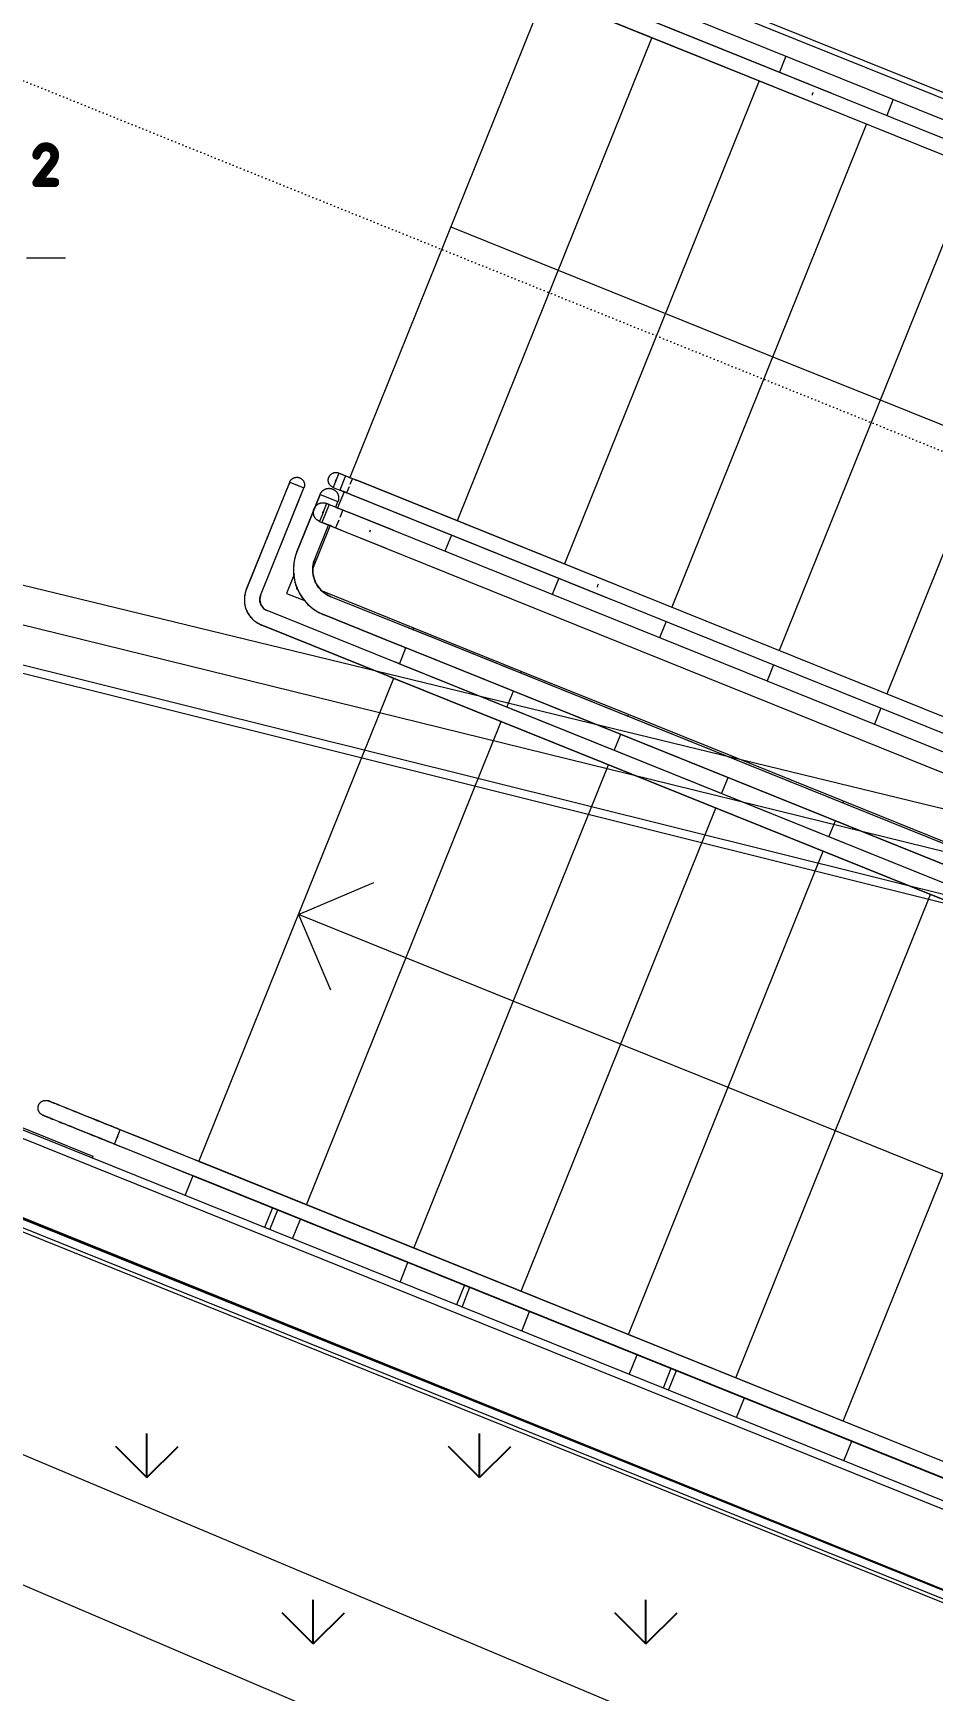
# Model space of a CAD drawing. Header units: millimetres. Extents: x -584918 to 2941280, y 3000189 to 4229862.
# Drawn here: x 162641 to 164973, y 3854357 to 3858652 of the extents above; entities that cross this region are included whole.
import ezdxf

# ---------------------------------------------------------------- set-up
doc = ezdxf.new("R2010")
doc.units = ezdxf.units.MM
doc.linetypes.add('ASVP_Линия разреза', pattern=[20, 0, -10, 0, -10])
for name, color, linetype, lineweight in [('Лестницы', 7, 'Continuous', 0), ('Марки помещений', 7, 'Continuous', 0), ('Ограждение', 7, 'Continuous', 0), ('Разрезы', 7, 'Continuous', 0), ('Стены внутренние', 7, 'Continuous', 0), ('Стены отделка', 7, 'Continuous', 0), ('Стрелки вверх', 7, 'Continuous', 0), ('экспертиза ДУ', 1, 'Continuous', 0), ('экспертиза ДУ пояснения', 6, 'Continuous', 0), ('экспертиза условные обозначения', 1, 'Continuous', 0)]:
    doc.layers.add(name, color=color, linetype=linetype, lineweight=lineweight)
doc.styles.add('GOST Common_3', font='', dxfattribs={"width": 0.9, "height": 500})
doc.styles.get('GOST Common_3').set_extended_font_data('GOST Common')

# ---------------------------------------------------------------- blocks, each defined once
blk = doc.blocks.new('Ограждение - Ограждение-6848201-АР Этаж 02')
at = {"layer": 'Ограждение'}
for p, q in [((-20675.7, 32818.3), (-20695.5, 32769.1)), ((-20667.8, 32784.2), (-20669.5, 32780.2)), ((-20669.5, 32780.2), (-20665.4, 32778.5)), ((-20695.5, 32769.1), (-20646.3, 32749.3))]:
    blk.add_line(p, q, dxfattribs=at)
blk = doc.blocks.new('Тип верхнего поручня - Верхний поручень_Внутренний_-6848372-АР Этаж 02')
at = {"layer": 'Ограждение'}
for p, q in [((-20619.7, 32997.3), (-20668.3, 32876.7)), ((-20608.3, 33025.6), (-20619.7, 32997.3)), ((-20586.3, 33016.7), (-20582.9, 33015.4)), ((-20567.7, 32992.5), (-20561.9, 33006.9)), ((-20621.9, 32858), (-20586.4, 32946.2)), ((-20389, 32683.3), (-20580.4, 32760.4)), ((-20599.1, 32714.1), (-20407.6, 32636.9)), ((-16939.9, 31293.4), (-20357.8, 32670.8)), ((-20376.5, 32624.4), (-16958.6, 31247))]:
    blk.add_line(p, q, dxfattribs=at)
at = {"layer": 'Ограждение', "flags": 128}
for points in [[(-20668.3, 32876.7), (-20670.1, 32872.1), (-20671.7, 32867.3), (-20673.1, 32862.5), (-20674.3, 32857.7), (-20675.3, 32852.8), (-20676.1, 32847.8), (-20676.7, 32842.9), (-20677.1, 32837.9), (-20677.3, 32832.9), (-20677.3, 32827.9), (-20677.2, 32822.9), (-20676.8, 32817.9), (-20676.2, 32812.9), (-20675.4, 32808), (-20674.4, 32803.1), (-20673.3, 32798.2), (-20671.9, 32793.4), (-20670.3, 32788.7), (-20668.6, 32784), (-20666.6, 32779.4), (-20664.5, 32774.9), (-20662.2, 32770.4), (-20659.8, 32766.1), (-20657.1, 32761.8), (-20654.3, 32757.7), (-20651.3, 32753.7), (-20648.2, 32749.8), (-20644.9, 32746), (-20641.5, 32742.4), (-20637.9, 32738.9), (-20634.2, 32735.5), (-20630.4, 32732.3), (-20626.4, 32729.3), (-20622.3, 32726.4), (-20618.1, 32723.7), (-20613.8, 32721.2), (-20609.4, 32718.8), (-20604.9, 32716.6), (-20600.3, 32714.6), (-20599.1, 32714.1)], [(-20580.4, 32760.4), (-20583.1, 32761.6), (-20585.9, 32762.9), (-20588.5, 32764.3), (-20591.1, 32765.8), (-20593.7, 32767.4), (-20596.1, 32769.1), (-20598.5, 32770.9), (-20600.8, 32772.8), (-20603.1, 32774.8), (-20605.3, 32776.9), (-20607.3, 32779), (-20609.3, 32781.2), (-20611.2, 32783.6), (-20613.1, 32786), (-20614.8, 32788.4), (-20616.4, 32791), (-20617.9, 32793.5), (-20619.3, 32796.2), (-20620.6, 32798.9), (-20621.8, 32801.7), (-20622.9, 32804.4), (-20623.8, 32807.3), (-20624.7, 32810.2), (-20625.4, 32813.1), (-20626, 32816), (-20626.5, 32819), (-20626.9, 32821.9), (-20627.2, 32824.9), (-20627.3, 32827.9), (-20627.4, 32830.9), (-20627.3, 32833.9), (-20627, 32836.9), (-20626.7, 32839.9), (-20626.2, 32842.9), (-20625.7, 32845.8), (-20625, 32848.7), (-20624.2, 32851.6), (-20623.3, 32854.5), (-20622.2, 32857.3), (-20621.9, 32858)], [(-20357.8, 32670.8), (-20360.4, 32671.8), (-20362.9, 32672.8), (-20365.5, 32673.9), (-20368.2, 32674.9), (-20370.8, 32676), (-20373.5, 32677.1), (-20376.3, 32678.2), (-20379, 32679.3), (-20381.8, 32680.4), (-20384.5, 32681.5), (-20387.3, 32682.6), (-20389, 32683.3)], [(-20407.6, 32636.9), (-20404.9, 32635.8), (-20402.1, 32634.7), (-20399.3, 32633.6), (-20396.6, 32632.5), (-20393.8, 32631.4), (-20391.1, 32630.3), (-20388.4, 32629.2), (-20385.8, 32628.1), (-20383.1, 32627), (-20380.6, 32626), (-20378, 32625), (-20376.5, 32624.4)]]:
    blk.add_lwpolyline(points, dxfattribs=at)
blk = doc.blocks.new('Тип верхнего поручня - D50-V17-АР Этаж 02')
at = {"layer": 'Ограждение', "flags": 128}
for points in [[(0, 25), (1, 25), (2, 24.9), (3, 24.8), (4, 24.7), (5, 24.5), (5.9, 24.3), (6.9, 24), (7.9, 23.7), (8.8, 23.4), (9.7, 23), (10.6, 22.6), (11.5, 22.2), (12.4, 21.7), (13.3, 21.2), (14.1, 20.6), (14.9, 20.1), (15.7, 19.4), (16.5, 18.8), (17.2, 18.1), (17.9, 17.4), (18.6, 16.7), (19.3, 15.9), (19.9, 15.1), (20.5, 14.3), (21, 13.5), (21.6, 12.7), (22, 11.8), (22.5, 10.9), (22.9, 10), (23.3, 9.1), (23.6, 8.1), (24, 7.2), (24.2, 6.2), (24.4, 5.2), (24.6, 4.2), (24.8, 3.3), (24.9, 2.3), (25, 1.3), (25, 0.3), (25, 0)], [(25, 0), (25, -1), (24.9, -2), (24.8, -3), (24.7, -4), (24.5, -5), (24.3, -5.9), (24, -6.9), (23.7, -7.9), (23.4, -8.8), (23, -9.7), (22.6, -10.6), (22.2, -11.5), (21.7, -12.4), (21.2, -13.3), (20.6, -14.1), (20.1, -14.9), (19.4, -15.7), (18.8, -16.5), (18.1, -17.2), (17.4, -17.9), (16.7, -18.6), (15.9, -19.3), (15.1, -19.9), (14.3, -20.5), (13.5, -21), (12.7, -21.6), (11.8, -22), (10.9, -22.5), (10, -22.9), (9.1, -23.3), (8.1, -23.6), (7.2, -24), (6.2, -24.2), (5.2, -24.4), (4.2, -24.6), (3.3, -24.8), (2.3, -24.9), (1.3, -25), (0.3, -25), (0, -25)]]:
    blk.add_lwpolyline(points, dxfattribs=at)
blk = doc.blocks.new('Тип верхнего поручня - Верхний поручень_Внутренний_-V18-АР Этаж 02')
at = {"layer": 'Ограждение'}
for p, q in [((-20668.3, 32876.7), (-20608.3, 33025.6)), ((-20608.3, 33025.6), (-20561.9, 33006.9)), ((-20567.7, 32992.5), (-20561.9, 33006.9)), ((-20621.9, 32858), (-20586.4, 32946.2)), ((-20389, 32683.3), (-20580.4, 32760.4)), ((-20407.6, 32636.9), (-20599.1, 32714.1)), ((-20347.5, 32666.6), (-20389, 32683.3)), ((-16986.3, 31312.1), (-20347.5, 32666.6)), ((-20366.2, 32620.2), (-20407.6, 32636.9)), ((-16958.6, 31247), (-20366.2, 32620.2))]:
    blk.add_line(p, q, dxfattribs=at)
for radius in [125, 75]:
    blk.add_arc((-20552.4, 32830), radius, 158.0513, 248.0513, dxfattribs=at)
blk = doc.blocks.new('Тип перил - Перила_Внутренний_-6848386-АР Этаж 02')
at = {"layer": 'Ограждение'}
for p, q in [((-20687.1, 33057.4), (-20698.5, 33029.1)), ((-20670.8, 33050.8), (-20666.4, 33049)), ((-20661.4, 33014.1), (-20650, 33042.4)), ((-20698.5, 33029.1), (-20799.5, 32778.6)), ((-20762.4, 32763.7), (-20661.4, 33014.1)), ((-20760.7, 32687.6), (-20428.5, 32553.7)), ((-20413.5, 32590.8), (-20745.8, 32724.7)), ((-16896.5, 31173.5), (-20401.1, 32585.8)), ((-20416, 32548.7), (-16911.5, 31136.4))]:
    blk.add_line(p, q, dxfattribs=at)
at = {"layer": 'Ограждение', "flags": 128}
for points in [[(-20799.5, 32778.6), (-20800.5, 32776), (-20801.3, 32773.4), (-20802.1, 32770.7), (-20802.8, 32768), (-20803.4, 32765.2), (-20803.8, 32762.5), (-20804.2, 32759.7), (-20804.4, 32756.9), (-20804.5, 32754.1), (-20804.5, 32751.3), (-20804.4, 32748.5), (-20804.2, 32745.7), (-20803.9, 32742.9), (-20803.4, 32740.2), (-20802.9, 32737.4), (-20802.2, 32734.7), (-20801.5, 32732), (-20800.6, 32729.3), (-20799.6, 32726.7), (-20798.5, 32724.1), (-20797.4, 32721.6), (-20796.1, 32719.1), (-20794.7, 32716.7), (-20793.2, 32714.3), (-20791.6, 32712), (-20790, 32709.7), (-20788.2, 32707.6), (-20786.4, 32705.4), (-20784.5, 32703.4), (-20782.5, 32701.4), (-20780.4, 32699.6), (-20778.2, 32697.8), (-20776, 32696.1), (-20773.7, 32694.5), (-20771.4, 32692.9), (-20768.9, 32691.5), (-20766.5, 32690.2), (-20764, 32689), (-20761.4, 32687.8), (-20760.7, 32687.6)], [(-20745.8, 32724.7), (-20746.9, 32725.1), (-20747.9, 32725.6), (-20749, 32726.2), (-20750, 32726.8), (-20751.1, 32727.4), (-20752, 32728.1), (-20753, 32728.8), (-20753.9, 32729.6), (-20754.8, 32730.4), (-20755.7, 32731.2), (-20756.5, 32732.1), (-20757.3, 32733), (-20758.1, 32733.9), (-20758.8, 32734.9), (-20759.5, 32735.8), (-20760.1, 32736.9), (-20760.8, 32737.9), (-20761.3, 32739), (-20761.8, 32740), (-20762.3, 32741.1), (-20762.7, 32742.3), (-20763.1, 32743.4), (-20763.5, 32744.5), (-20763.8, 32745.7), (-20764, 32746.9), (-20764.2, 32748.1), (-20764.4, 32749.3), (-20764.5, 32750.5), (-20764.5, 32751.7), (-20764.5, 32752.9), (-20764.5, 32754.1), (-20764.4, 32755.2), (-20764.3, 32756.4), (-20764.1, 32757.6), (-20763.9, 32758.8), (-20763.6, 32760), (-20763.3, 32761.1), (-20762.9, 32762.3), (-20762.5, 32763.4), (-20762.4, 32763.7)], [(-20401.1, 32585.8), (-20402.1, 32586.2), (-20403.1, 32586.6), (-20404.1, 32587), (-20405.2, 32587.4), (-20406.3, 32587.8), (-20407.3, 32588.3), (-20408.4, 32588.7), (-20409.5, 32589.2), (-20410.6, 32589.6), (-20411.7, 32590.1), (-20412.9, 32590.5), (-20413.5, 32590.8)], [(-20428.5, 32553.7), (-20427.4, 32553.2), (-20426.2, 32552.8), (-20425.1, 32552.3), (-20424, 32551.9), (-20422.9, 32551.4), (-20421.9, 32551), (-20420.8, 32550.6), (-20419.7, 32550.1), (-20418.7, 32549.7), (-20417.6, 32549.3), (-20416.6, 32548.9), (-20416, 32548.7)]]:
    blk.add_lwpolyline(points, dxfattribs=at)
blk = doc.blocks.new('Тип перил - D40-138916-АР Этаж 02')
at = {"layer": 'Ограждение', "flags": 128}
for points in [[(0, 20), (0.8, 20), (1.6, 19.9), (2.4, 19.9), (3.2, 19.7), (4, 19.6), (4.8, 19.4), (5.5, 19.2), (6.3, 19), (7, 18.7), (7.8, 18.4), (8.5, 18.1), (9.2, 17.7), (9.9, 17.4), (10.6, 16.9), (11.3, 16.5), (11.9, 16), (12.6, 15.6), (13.2, 15), (13.8, 14.5), (14.3, 13.9), (14.9, 13.3), (15.4, 12.7), (15.9, 12.1), (16.4, 11.5), (16.8, 10.8), (17.2, 10.1), (17.6, 9.4), (18, 8.7), (18.3, 8), (18.6, 7.2), (18.9, 6.5), (19.2, 5.7), (19.4, 5), (19.6, 4.2), (19.7, 3.4), (19.8, 2.6), (19.9, 1.8), (20, 1), (20, 0.2), (20, 0)], [(20, 0), (20, -0.8), (19.9, -1.6), (19.9, -2.4), (19.7, -3.2), (19.6, -4), (19.4, -4.8), (19.2, -5.5), (19, -6.3), (18.7, -7), (18.4, -7.8), (18.1, -8.5), (17.7, -9.2), (17.4, -9.9), (16.9, -10.6), (16.5, -11.3), (16, -11.9), (15.6, -12.6), (15, -13.2), (14.5, -13.8), (13.9, -14.3), (13.3, -14.9), (12.7, -15.4), (12.1, -15.9), (11.5, -16.4), (10.8, -16.8), (10.1, -17.2), (9.4, -17.6), (8.7, -18), (8, -18.3), (7.2, -18.6), (6.5, -18.9), (5.7, -19.2), (5, -19.4), (4.2, -19.6), (3.4, -19.7), (2.6, -19.8), (1.8, -19.9), (1, -20), (0.2, -20), (0, -20)]]:
    blk.add_lwpolyline(points, dxfattribs=at)
blk = doc.blocks.new('Тип перил - Перила_Внутренний_-V19-АР Этаж 02')
at = {"layer": 'Ограждение'}
for p, q in [((-20799.5, 32778.6), (-20687.1, 33057.4)), ((-20762.4, 32763.7), (-20650, 33042.4)), ((-20687.1, 33057.4), (-20650, 33042.4)), ((-20428.5, 32553.7), (-20760.7, 32687.6)), ((-20413.5, 32590.8), (-20745.8, 32724.7)), ((-20392.8, 32582.4), (-20413.5, 32590.8)), ((-16933.6, 31188.4), (-20392.8, 32582.4)), ((-20407.7, 32545.3), (-20428.5, 32553.7)), ((-16911.5, 31136.4), (-20407.7, 32545.3))]:
    blk.add_line(p, q, dxfattribs=at)
for radius in [70, 30]:
    blk.add_arc((-20734.5, 32752.5), radius, 158.0513, 248.0513, dxfattribs=at)
blk = doc.blocks.new('Тип перил - Перила_Внутренний_-6848400-АР Этаж 02')
at = {"layer": 'Ограждение', "flags": 128}
for points in [[(-20799.5, 32778.6), (-20800.5, 32776), (-20801.3, 32773.4), (-20802.1, 32770.7), (-20802.8, 32768), (-20803.4, 32765.2), (-20803.8, 32762.5), (-20804.2, 32759.7), (-20804.4, 32756.9), (-20804.5, 32754.1), (-20804.5, 32751.3), (-20804.4, 32748.5), (-20804.2, 32745.7), (-20803.9, 32742.9), (-20803.4, 32740.2), (-20802.9, 32737.4), (-20802.2, 32734.7), (-20801.5, 32732), (-20800.6, 32729.3), (-20799.6, 32726.7), (-20798.5, 32724.1), (-20797.4, 32721.6), (-20796.1, 32719.1), (-20794.7, 32716.7), (-20793.2, 32714.3), (-20791.6, 32712), (-20790, 32709.7), (-20788.2, 32707.6), (-20786.4, 32705.4), (-20784.5, 32703.4), (-20782.5, 32701.4), (-20780.4, 32699.6), (-20778.2, 32697.8), (-20776, 32696.1), (-20773.7, 32694.5), (-20771.4, 32692.9), (-20768.9, 32691.5), (-20766.5, 32690.2), (-20764, 32689), (-20761.4, 32687.8)], [(-20408.4, 32588.7), (-20409.5, 32589.2), (-20410.6, 32589.6), (-20411.7, 32590.1), (-20412.9, 32590.5), (-20413.5, 32590.8)], [(-20401.1, 32585.8), (-20402.1, 32586.2), (-20403.1, 32586.6), (-20404.1, 32587), (-20405.2, 32587.4)], [(-20428.5, 32553.7), (-20427.4, 32553.2), (-20426.2, 32552.8), (-20425.1, 32552.3), (-20424, 32551.9)], [(-20419.7, 32550.1), (-20418.7, 32549.7), (-20417.6, 32549.3), (-20416.6, 32548.9), (-20416, 32548.7)]]:
    blk.add_lwpolyline(points, dxfattribs=at)
blk = doc.blocks.new('Тип перил - Перила_Внутренний_-V20-АР Этаж 02')
at = {"layer": 'Ограждение'}
for p, q in [((-20401, 32585.7), (-20413.5, 32590.8)), ((-20416, 32548.6), (-20428.5, 32553.7))]:
    blk.add_line(p, q, dxfattribs=at)
for start, end in [(158.0513, 197.8162), (208.2864, 248.0513)]:
    blk.add_arc((-20734.5, 32752.5), 30, start, end, dxfattribs=at)
blk = doc.blocks.new('Тип верхнего поручня - Верхний поручень_Внутренний_-V22-АР Этаж 02')
at = {"layer": 'Ограждение'}
for p, q in [((-20284.7, 34565.8), (-20301.5, 34524)), ((-20278.3, 34563.2), (-20295.1, 34521.4)), ((-20278.3, 34563.2), (-20295.1, 34521.4)), ((-20242.6, 34548.8), (-20247.8, 34535.8)), ((-20242.6, 34548.8), (-20247.8, 34535.8)), ((-20301.5, 34524), (-20295.1, 34521.4)), ((-20295.1, 34521.4), (-20259.4, 34507.1)), ((-20251.5, 34526.7), (-20259.4, 34507.1)), ((-20251.5, 34526.7), (-20259.4, 34507.1)), ((-20259.4, 34507.1), (-20253.6, 34504.7)), ((-20253.6, 34504.7), (-18086.8, 33631.5)), ((-19883.5, 34409.5), (-18089.7, 33686.6)), ((-18086.8, 33631.5), (-18089.7, 33686.6))]:
    blk.add_line(p, q, dxfattribs=at)
blk = doc.blocks.new('Тип перил - Перила_Внутренний_-6852682-АР Этаж 02')
at = {"layer": 'Ограждение'}
for p, q in [((-20326.7, 34461.6), (-20324.9, 34465.9)), ((-20301, 34475.3), (-20318.3, 34482.3)), ((-19321, 34080.4), (-20271.9, 34463.6)), ((-20333.3, 34445.2), (-20315.9, 34438.2)), ((-20286.9, 34426.5), (-19336, 34043.3))]:
    blk.add_line(p, q, dxfattribs=at)
at = {"layer": 'Ограждение', "flags": 128}
for points in [[(-20301, 34475.3), (-20298.4, 34474.2), (-20295.8, 34473.2), (-20293.2, 34472.2), (-20290.6, 34471.1), (-20288.1, 34470.1), (-20285.5, 34469.1), (-20283, 34468.1), (-20280.5, 34467.1), (-20278.1, 34466.1), (-20275.7, 34465.1), (-20273.3, 34464.2), (-20271.9, 34463.6)], [(-20286.9, 34426.5), (-20289.2, 34427.4), (-20291.6, 34428.4), (-20294, 34429.4), (-20296.5, 34430.4), (-20299, 34431.4), (-20301.5, 34432.4), (-20304.1, 34433.4), (-20306.6, 34434.4), (-20309.2, 34435.5), (-20311.8, 34436.5), (-20314.4, 34437.6), (-20315.9, 34438.2)], [(-19367.7, 34081.9), (-19370, 34078.6), (-19370.6, 34074.6)]]:
    blk.add_lwpolyline(points, dxfattribs=at)
blk = doc.blocks.new('Тип перил - Перила_Внутренний_-V24-АР Этаж 02')
at = {"layer": 'Ограждение'}
for p, q in [((-20318.3, 34482.3), (-20333.3, 34445.2)), ((-20318.3, 34482.3), (-20301, 34475.3)), ((-20301, 34475.3), (-20315.9, 34438.2)), ((-20301, 34475.3), (-20315.9, 34438.2)), ((-20301, 34475.3), (-20283.1, 34468.1)), ((-20283.1, 34468.1), (-20289.9, 34451.2)), ((-20283.1, 34468.1), (-20289.9, 34451.2)), ((-20283.1, 34468.1), (-20280.2, 34466.9)), ((-20280.2, 34466.9), (-18084.2, 33582)), ((-20333.3, 34445.2), (-20315.9, 34438.2)), ((-20315.9, 34438.2), (-20298.1, 34431)), ((-20291.8, 34446.5), (-20298.1, 34431)), ((-20291.8, 34446.5), (-20298.1, 34431)), ((-20298.1, 34431), (-20295.2, 34429.8)), ((-20295.2, 34429.8), (-18081.8, 33537.9)), ((-18081.8, 33537.9), (-18084.2, 33582))]:
    blk.add_line(p, q, dxfattribs=at)
blk = doc.blocks.new('Тип верхнего поручня - Верхний поручень_Внутренний_-6853847-АР Этаж 02')
at = {"layer": 'Ограждение'}
for p, q in [((-20585, 32999.5), (-20591.4, 33002.1)), ((-20610.1, 32955.7), (-20603.7, 32953.1)), ((-20601.6, 32976.7), (-20599.8, 32981)), ((-20418.5, 32932.4), (-20533.1, 32978.6)), ((-20551.8, 32932.2), (-20437.2, 32886))]:
    blk.add_line(p, q, dxfattribs=at)
at = {"layer": 'Ограждение', "flags": 128}
for points in [[(-20585, 32999.5), (-20580.3, 32997.6), (-20575.7, 32995.8), (-20571.1, 32993.9), (-20566.5, 32992), (-20561.9, 32990.2), (-20557.4, 32988.4), (-20552.9, 32986.6), (-20548.5, 32984.8), (-20544.1, 32983), (-20539.8, 32981.3), (-20535.6, 32979.6), (-20533.1, 32978.6)], [(-20551.8, 32932.2), (-20556, 32933.9), (-20560.3, 32935.6), (-20564.6, 32937.4), (-20569, 32939.1), (-20573.5, 32940.9), (-20578, 32942.7), (-20582.5, 32944.6), (-20587.1, 32946.4), (-20591.7, 32948.3), (-20596.3, 32950.1), (-20600.9, 32952), (-20603.7, 32953.1)], [(-20478.3, 32932.5), (-20479.7, 32930.1), (-20480.4, 32927.4)]]:
    blk.add_lwpolyline(points, dxfattribs=at)
blk = doc.blocks.new('Тип верхнего поручня - D50-V25-АР Этаж 02')
at = {"layer": 'Ограждение', "flags": 128}
for points in [[(0, 25), (1, 25), (2, 24.9), (3, 24.8), (4, 24.7), (5, 24.5), (5.9, 24.3), (6.9, 24), (7.9, 23.7), (8.8, 23.4), (9.7, 23), (10.6, 22.6), (11.5, 22.2), (12.4, 21.7), (13.3, 21.2), (14.1, 20.6), (14.9, 20.1), (15.7, 19.4), (16.5, 18.8), (17.2, 18.1), (17.9, 17.4), (18.6, 16.7), (19.3, 15.9), (19.9, 15.1), (20.5, 14.3), (21, 13.5), (21.6, 12.7), (22, 11.8), (22.5, 10.9), (22.9, 10), (23.3, 9.1), (23.6, 8.1), (24, 7.2), (24.2, 6.2), (24.4, 5.2), (24.6, 4.2), (24.8, 3.3), (24.9, 2.3), (25, 1.3), (25, 0.3), (25, 0)], [(25, 0), (25, -1), (24.9, -2), (24.8, -3), (24.7, -4), (24.5, -5), (24.3, -5.9), (24, -6.9), (23.7, -7.9), (23.4, -8.8), (23, -9.7), (22.6, -10.6), (22.2, -11.5), (21.7, -12.4), (21.2, -13.3), (20.6, -14.1), (20.1, -14.9), (19.4, -15.7), (18.8, -16.5), (18.1, -17.2), (17.4, -17.9), (16.7, -18.6), (15.9, -19.3), (15.1, -19.9), (14.3, -20.5), (13.5, -21), (12.7, -21.6), (11.8, -22), (10.9, -22.5), (10, -22.9), (9.1, -23.3), (8.1, -23.6), (7.2, -24), (6.2, -24.2), (5.2, -24.4), (4.2, -24.6), (3.3, -24.8), (2.3, -24.9), (1.3, -25), (0.3, -25), (0, -25)]]:
    blk.add_lwpolyline(points, dxfattribs=at)
blk = doc.blocks.new('Тип верхнего поручня - Верхний поручень_Внутренний_-V26-АР Этаж 02')
at = {"layer": 'Ограждение'}
for p, q in [((-20585, 32999.5), (-20603.7, 32953.1)), ((-20585, 32999.5), (-20603.7, 32953.1)), ((-20591.4, 33002.1), (-20600.4, 32979.6)), ((-20591.4, 33002.1), (-20585, 32999.5)), ((-20585, 32999.5), (-20549.3, 32985.1)), ((-20600.7, 32978.9), (-20610.1, 32955.7)), ((-20610.1, 32955.7), (-20603.7, 32953.1)), ((-20603.7, 32953.1), (-20568, 32938.7)), ((-20560.1, 32958.4), (-20568, 32938.7)), ((-20560.1, 32958.4), (-20568, 32938.7)), ((-20556.6, 32967), (-20557.2, 32965.4)), ((-20556.6, 32967), (-20557.2, 32965.4)), ((-20549.3, 32985.1), (-20556.4, 32967.5)), ((-20549.3, 32985.1), (-20556.4, 32967.5)), ((-20549.3, 32985.1), (-20543.5, 32982.8)), ((-20543.5, 32982.8), (-17997.5, 31956.8)), ((-20568, 32938.7), (-20562.2, 32936.4)), ((-20562.2, 32936.4), (-18009.7, 31907.8))]:
    blk.add_line(p, q, dxfattribs=at)
blk = doc.blocks.new('Тип перил - Перила_Внутренний_-6853862-АР Этаж 02')
at = {"layer": 'Ограждение'}
for p, q in [((-20542.3, 33073.9), (-20559.6, 33080.9)), ((-20574.6, 33043.8), (-20557.2, 33036.8)), ((-20568, 33060.2), (-20566.2, 33064.5)), ((-19840.6, 32791.1), (-20513.2, 33062.2)), ((-20528.2, 33025.1), (-19855.5, 32754))]:
    blk.add_line(p, q, dxfattribs=at)
at = {"layer": 'Ограждение', "flags": 128}
for points in [[(-20542.3, 33073.9), (-20539.7, 33072.9), (-20537.1, 33071.8), (-20534.5, 33070.8), (-20531.9, 33069.7), (-20529.4, 33068.7), (-20526.8, 33067.7), (-20524.3, 33066.7), (-20521.8, 33065.7), (-20519.4, 33064.7), (-20517, 33063.7), (-20514.6, 33062.8), (-20513.2, 33062.2)], [(-20528.2, 33025.1), (-20530.5, 33026.1), (-20532.9, 33027), (-20535.3, 33028), (-20537.8, 33029), (-20540.3, 33030), (-20542.8, 33031), (-20545.4, 33032), (-20547.9, 33033.1), (-20550.5, 33034.1), (-20553.1, 33035.1), (-20555.7, 33036.2), (-20557.2, 33036.8)], [(-19887.3, 32792.6), (-19889.5, 32789.3), (-19890.2, 32785.4)]]:
    blk.add_lwpolyline(points, dxfattribs=at)
blk = doc.blocks.new('Тип перил - D40-V23-АР Этаж 02')
at = {"layer": 'Ограждение', "flags": 128}
for points in [[(0, 20), (0.8, 20), (1.6, 19.9), (2.4, 19.9), (3.2, 19.7), (4, 19.6), (4.8, 19.4), (5.5, 19.2), (6.3, 19), (7, 18.7), (7.8, 18.4), (8.5, 18.1), (9.2, 17.7), (9.9, 17.4), (10.6, 16.9), (11.3, 16.5), (11.9, 16), (12.6, 15.6), (13.2, 15), (13.8, 14.5), (14.3, 13.9), (14.9, 13.3), (15.4, 12.7), (15.9, 12.1), (16.4, 11.5), (16.8, 10.8), (17.2, 10.1), (17.6, 9.4), (18, 8.7), (18.3, 8), (18.6, 7.2), (18.9, 6.5), (19.2, 5.7), (19.4, 5), (19.6, 4.2), (19.7, 3.4), (19.8, 2.6), (19.9, 1.8), (20, 1), (20, 0.2), (20, 0)], [(20, 0), (20, -0.8), (19.9, -1.6), (19.9, -2.4), (19.7, -3.2), (19.6, -4), (19.4, -4.8), (19.2, -5.5), (19, -6.3), (18.7, -7), (18.4, -7.8), (18.1, -8.5), (17.7, -9.2), (17.4, -9.9), (16.9, -10.6), (16.5, -11.3), (16, -11.9), (15.6, -12.6), (15, -13.2), (14.5, -13.8), (13.9, -14.3), (13.3, -14.9), (12.7, -15.4), (12.1, -15.9), (11.5, -16.4), (10.8, -16.8), (10.1, -17.2), (9.4, -17.6), (8.7, -18), (8, -18.3), (7.2, -18.6), (6.5, -18.9), (5.7, -19.2), (5, -19.4), (4.2, -19.6), (3.4, -19.7), (2.6, -19.8), (1.8, -19.9), (1, -20), (0.2, -20), (0, -20)]]:
    blk.add_lwpolyline(points, dxfattribs=at)
blk = doc.blocks.new('Тип перил - Перила_Внутренний_-V27-АР Этаж 02')
at = {"layer": 'Ограждение'}
for p, q in [((-20559.6, 33080.9), (-20574.6, 33043.8)), ((-20559.6, 33080.9), (-20542.3, 33073.9)), ((-20542.3, 33073.9), (-20557.2, 33036.8)), ((-20542.3, 33073.9), (-20557.2, 33036.8)), ((-20542.3, 33073.9), (-20524.4, 33066.7)), ((-20574.6, 33043.8), (-20557.2, 33036.8)), ((-20557.2, 33036.8), (-20539.4, 33029.6)), ((-20533.1, 33045.2), (-20539.4, 33029.6)), ((-20533.1, 33045.2), (-20539.4, 33029.6)), ((-20539.4, 33029.6), (-20536.5, 33028.5)), ((-20524.4, 33066.7), (-20530.8, 33050.8)), ((-20524.4, 33066.7), (-20530.8, 33050.8)), ((-20524.4, 33066.7), (-20521.5, 33065.6)), ((-20521.5, 33065.6), (-18002.5, 32050.4)), ((-20536.5, 33028.5), (-18000.2, 32006.4))]:
    blk.add_line(p, q, dxfattribs=at)
blk = doc.blocks.new('Тип перил - Перила_Внутренний_-6859520-АР Этаж 02')
at = {"layer": 'Ограждение'}
for p, q in [((-21134.5, 31358.6), (-21132.8, 31363)), ((-21079.8, 31360.7), (-21126.2, 31379.3)), ((-20933.1, 31301.5), (-21079.8, 31360.7)), ((-21141.1, 31342.2), (-21094.7, 31323.5)), ((-21094.7, 31323.5), (-20948, 31264.4)), ((-17387.8, 29872.8), (-20920.6, 31296.5)), ((-20935.6, 31259.4), (-17402.8, 29835.7))]:
    blk.add_line(p, q, dxfattribs=at)
at = {"layer": 'Ограждение', "flags": 128}
for points in [[(-20920.6, 31296.5), (-20921.6, 31296.9), (-20922.7, 31297.3), (-20923.7, 31297.7), (-20924.7, 31298.2), (-20925.8, 31298.6), (-20926.9, 31299), (-20928, 31299.5), (-20929.1, 31299.9), (-20930.2, 31300.4), (-20931.3, 31300.8), (-20932.4, 31301.3), (-20933.1, 31301.5)], [(-20948, 31264.4), (-20946.9, 31264), (-20945.8, 31263.5), (-20944.7, 31263.1), (-20943.6, 31262.6), (-20942.5, 31262.2), (-20941.4, 31261.8), (-20940.3, 31261.3), (-20939.3, 31260.9), (-20938.2, 31260.5), (-20937.2, 31260.1), (-20936.2, 31259.6), (-20935.6, 31259.4)]]:
    blk.add_lwpolyline(points, dxfattribs=at)
blk = doc.blocks.new('Тип перил - Дуга D40_расстояние между поручнями 400-V29-АР Этаж 02')
at = {"layer": 'Ограждение'}
for p, q in [((0, 0), (0, 2.3)), ((0, -2.3), (0, 0))]:
    blk.add_line(p, q, dxfattribs=at)
at = {"layer": 'Ограждение', "flags": 128}
for points in [[(0, 20), (8, 20), (16, 20), (23.9, 20), (31.9, 20), (39.7, 20), (47.5, 20), (55.3, 20), (62.9, 20), (70.5, 20), (77.9, 20), (85.2, 20), (92.4, 20), (99.4, 20), (106.2, 20), (112.9, 20), (119.4, 20), (125.8, 20), (131.9, 20), (137.8, 20), (143.5, 20), (148.9, 20), (154.1, 20), (159.1, 20), (163.8, 20), (168.3, 20), (172.5, 20), (176.4, 20), (180, 20), (183.4, 20), (186.4, 20), (189.2, 20), (191.6, 20), (193.7, 20), (195.6, 20), (197.1, 20), (198.3, 20), (199.2, 20), (199.7, 20), (200, 20), (200, 20)], [(200, 20), (199.8, 20), (199.4, 20), (198.6, 20), (197.4, 20), (196, 20), (194.3, 20), (192.2, 20), (189.8, 20), (187.2, 20), (184.2, 20), (181, 20), (177.4, 20), (173.6, 20), (169.5, 20), (165.1, 20), (160.4, 20), (155.5, 20), (150.4, 20), (145, 20), (139.3, 20), (133.5, 20), (127.4, 20), (121.2, 20), (114.7, 20), (108.1, 20), (101.2, 20), (94.3, 20), (87.1, 20), (79.9, 20), (72.5, 20), (65, 20), (57.3, 20), (49.6, 20), (41.8, 20), (34, 20), (26.1, 20), (18.1, 20), (10.2, 20), (2.2, 20), (0, 20)], [(200, 20), (200.8, 20), (201.6, 19.9), (202.4, 19.9), (203.2, 19.7), (204, 19.6), (204.8, 19.4), (205.5, 19.2), (206.3, 19), (207, 18.7), (207.8, 18.4), (208.5, 18.1), (209.2, 17.7), (209.9, 17.4), (210.6, 16.9), (211.3, 16.5), (211.9, 16), (212.6, 15.6), (213.2, 15), (213.8, 14.5), (214.3, 13.9), (214.9, 13.3), (215.4, 12.7), (215.9, 12.1), (216.4, 11.5), (216.8, 10.8), (217.2, 10.1), (217.6, 9.4), (218, 8.7), (218.3, 8), (218.6, 7.2), (218.9, 6.5), (219.2, 5.7), (219.4, 5), (219.6, 4.2), (219.7, 3.4), (219.8, 2.6), (219.9, 1.8), (220, 1), (220, 0.2), (220, 0)], [(0, -20), (8, -20), (16, -20), (23.9, -20), (31.9, -20), (39.7, -20), (47.5, -20), (55.3, -20), (62.9, -20), (70.5, -20), (77.9, -20), (85.2, -20), (92.4, -20), (99.4, -20), (106.2, -20), (112.9, -20), (119.4, -20), (125.8, -20), (131.9, -20), (137.8, -20), (143.5, -20), (148.9, -20), (154.1, -20), (159.1, -20), (163.8, -20), (168.3, -20), (172.5, -20), (176.4, -20), (180, -20), (183.4, -20), (186.4, -20), (189.2, -20), (191.6, -20), (193.7, -20), (195.6, -20), (197.1, -20), (198.3, -20), (199.2, -20), (199.7, -20), (200, -20), (200, -20)], [(200, -20), (199.8, -20), (199.4, -20), (198.6, -20), (197.4, -20), (196, -20), (194.3, -20), (192.2, -20), (189.8, -20), (187.2, -20), (184.2, -20), (181, -20), (177.4, -20), (173.6, -20), (169.5, -20), (165.1, -20), (160.4, -20), (155.5, -20), (150.4, -20), (145, -20), (139.3, -20), (133.5, -20), (127.4, -20), (121.2, -20), (114.7, -20), (108.1, -20), (101.2, -20), (94.3, -20), (87.1, -20), (79.9, -20), (72.5, -20), (65, -20), (57.3, -20), (49.6, -20), (41.8, -20), (34, -20), (26.1, -20), (18.1, -20), (10.2, -20), (2.2, -20), (0, -20)], [(220, 0), (220, -0.8), (219.9, -1.6), (219.9, -2.4), (219.7, -3.2), (219.6, -4), (219.4, -4.8), (219.2, -5.5), (219, -6.3), (218.7, -7), (218.4, -7.8), (218.1, -8.5), (217.7, -9.2), (217.4, -9.9), (216.9, -10.6), (216.5, -11.3), (216, -11.9), (215.6, -12.6), (215, -13.2), (214.5, -13.8), (213.9, -14.3), (213.3, -14.9), (212.7, -15.4), (212.1, -15.9), (211.5, -16.4), (210.8, -16.8), (210.1, -17.2), (209.4, -17.6), (208.7, -18), (208, -18.3), (207.2, -18.6), (206.5, -18.9), (205.7, -19.2), (205, -19.4), (204.2, -19.6), (203.4, -19.7), (202.6, -19.8), (201.8, -19.9), (201, -20), (200.2, -20), (200, -20)]]:
    blk.add_lwpolyline(points, dxfattribs=at)
blk = doc.blocks.new('Тип перил - Перила_Внутренний_-V30-АР Этаж 02')
at = {"layer": 'Ограждение'}
for p, q in [((-21141.1, 31342.2), (-21126.2, 31379.3)), ((-20933.1, 31301.5), (-21126.2, 31379.3)), ((-20948, 31264.4), (-21141.1, 31342.2)), ((-20912.3, 31293.2), (-20933.1, 31301.5)), ((-17379.5, 29869.5), (-20912.3, 31293.2)), ((-20927.3, 31256.1), (-20948, 31264.4)), ((-17394.5, 29832.4), (-20927.3, 31256.1))]:
    blk.add_line(p, q, dxfattribs=at)
blk = doc.blocks.new('Тип перил - Перила_Внутренний_-6859530-АР Этаж 02')
at = {"layer": 'Ограждение', "flags": 128}
for points in [[(-20928, 31299.5), (-20929.1, 31299.9), (-20930.2, 31300.4), (-20931.3, 31300.8), (-20932.4, 31301.3), (-20933.1, 31301.5)], [(-20920.6, 31296.5), (-20921.6, 31296.9), (-20922.7, 31297.3), (-20923.7, 31297.7), (-20924.7, 31298.2)], [(-20948, 31264.4), (-20946.9, 31264), (-20945.8, 31263.5), (-20944.7, 31263.1), (-20943.6, 31262.6)], [(-20939.3, 31260.9), (-20938.2, 31260.5), (-20937.2, 31260.1), (-20936.2, 31259.6), (-20935.6, 31259.4)]]:
    blk.add_lwpolyline(points, dxfattribs=at)
blk = doc.blocks.new('Тип перил - Перила_Внутренний_-V31-АР Этаж 02')
at = {"layer": 'Ограждение'}
for p, q in [((-20920.6, 31296.5), (-20933.1, 31301.5)), ((-20935.5, 31259.4), (-20948, 31264.4))]:
    blk.add_line(p, q, dxfattribs=at)
blk = doc.blocks.new('ADSK_Ограждение_Опоры_Г_образная - D15 высота60 консоль80-V32-АР Этаж 02')
at = {"layer": 'Ограждение'}
for p, q in [((-7.5, 75), (-7.5, 20)), ((7.5, 20), (7.5, 75))]:
    blk.add_line(p, q, dxfattribs=at)

msp = doc.modelspace()

# ---------------------------------------------------------------- hatches: boundary and pattern name
at = {"layer": 'экспертиза условные обозначения', "lineweight": -3}
h = msp.add_hatch(dxfattribs=at)
h.set_pattern_fill('GRASS', color=3, scale=24)
h.set_pattern_definition([(90, (183626.44, 3579035.56), (-431.0523, 431.0523), [114.3, -747.8046]), (45, (183626.44, 3579035.56), (-431.0523, 431.0523), [114.3, -495.3]), (135, (183626.44, 3579035.56), (-431.0523, -431.0523), [114.3, -495.3])])
edge = h.paths.add_edge_path()
edge.add_line((162711.203, 3849965.697), (162711.203, 3851861.507))
edge.add_arc((163820.96, 3851847.056), 1109.851, 68.797376, 179.253925, ccw=False)
edge.add_line((164222.357, 3852881.778), (165338.316, 3852432.063))
edge.add_line((165338.316, 3852432.063), (166048.491, 3854194.349))
edge.add_line((166048.491, 3854194.349), (159932.508, 3856664.389))
edge.add_line((159932.508, 3856664.389), (159911.203, 3849965.697))
edge.add_line((159911.203, 3849965.697), (162711.203, 3849965.697))

# ---------------------------------------------------------------- linework, layer by layer
at = {"layer": 'Лестницы'}
for p, q in [((163966.488, 3858752.966), (163461.89, 3857500.816)), ((163966.488, 3858752.966), (163461.89, 3857500.816)), ((164244.743, 3858640.833), (163740.145, 3857388.683)), ((164244.743, 3858640.833), (163740.145, 3857388.683)), ((164591.871, 3858592.588), (164575.051, 3858550.85)), ((164591.871, 3858592.588), (164575.051, 3858550.85)), ((164522.999, 3858528.7), (164018.401, 3857276.55)), ((164522.999, 3858528.7), (164018.401, 3857276.55)), ((164870.127, 3858480.455), (164853.307, 3858438.717)), ((164870.127, 3858480.455), (164853.307, 3858438.717)), ((164801.255, 3858416.567), (164296.657, 3857164.417)), ((164801.255, 3858416.567), (164296.657, 3857164.417)), ((165079.51, 3858304.434), (164574.912, 3857052.284)), ((165079.51, 3858304.434), (164574.912, 3857052.284)), ((165357.766, 3858192.302), (164853.168, 3856940.151)), ((165357.766, 3858192.302), (164853.168, 3856940.151)), ((163446.939, 3857463.715), (163430.119, 3857421.976)), ((163446.939, 3857463.715), (163430.119, 3857421.976)), ((163366.526, 3857264.171), (163411.43, 3857375.6)), ((163725.194, 3857351.582), (163708.374, 3857309.844)), ((163725.194, 3857351.582), (163708.374, 3857309.844)), ((164003.45, 3857239.449), (163986.63, 3857197.711)), ((164003.45, 3857239.449), (163986.63, 3857197.711)), ((163628.013, 3857110.427), (163391.368, 3857205.791)), ((163626.144, 3857105.789), (163628.013, 3857110.427)), ((163626.144, 3857105.789), (163628.013, 3857110.427)), ((163906.268, 3856998.294), (163628.013, 3857110.427)), ((164281.706, 3857127.316), (164264.886, 3857085.578)), ((164281.706, 3857127.316), (164264.886, 3857085.578)), ((163590.493, 3857017.324), (163607.455, 3857059.413)), ((163590.493, 3857017.324), (163607.455, 3857059.413)), ((164559.961, 3857015.183), (164543.141, 3856973.445)), ((164559.961, 3857015.183), (164543.141, 3856973.445)), ((163070.944, 3855728.073), (163575.825, 3856980.926)), ((163070.944, 3855728.073), (163575.825, 3856980.926)), ((163904.399, 3856993.656), (163906.268, 3856998.294)), ((163904.399, 3856993.656), (163906.268, 3856998.294)), ((164184.524, 3856886.161), (163906.268, 3856998.294)), ((163868.891, 3856905.542), (163885.711, 3856947.281)), ((163868.891, 3856905.542), (163885.711, 3856947.281)), ((164182.655, 3856881.524), (164184.524, 3856886.161)), ((164182.655, 3856881.524), (164184.524, 3856886.161)), ((164462.78, 3856774.028), (164184.524, 3856886.161)), ((164838.217, 3856903.05), (164821.397, 3856861.312)), ((164838.217, 3856903.05), (164821.397, 3856861.312)), ((163349.342, 3855616.291), (163853.94, 3856868.441)), ((163349.342, 3855616.291), (163853.94, 3856868.441)), ((164147.146, 3856793.409), (164163.966, 3856835.148)), ((164147.146, 3856793.409), (164163.966, 3856835.148)), ((163627.597, 3855504.158), (164132.195, 3856756.309)), ((163627.597, 3855504.158), (164132.195, 3856756.309)), ((164460.911, 3856769.391), (164462.78, 3856774.028)), ((164460.911, 3856769.391), (164462.78, 3856774.028)), ((164741.035, 3856661.895), (164462.78, 3856774.028)), ((164425.402, 3856681.276), (164442.222, 3856723.015)), ((164425.402, 3856681.276), (164442.222, 3856723.015)), ((164739.166, 3856657.258), (164741.035, 3856661.895)), ((164739.166, 3856657.258), (164741.035, 3856661.895)), ((165019.291, 3856549.763), (164741.035, 3856661.895)), ((163905.853, 3855392.025), (164410.451, 3856644.176)), ((163905.853, 3855392.025), (164410.451, 3856644.176)), ((164703.658, 3856569.144), (164720.478, 3856610.882)), ((164703.658, 3856569.144), (164720.478, 3856610.882)), ((164184.109, 3855279.892), (164688.707, 3856532.043)), ((164184.109, 3855279.892), (164688.707, 3856532.043)), ((164462.364, 3855167.759), (164966.962, 3856419.91)), ((164462.364, 3855167.759), (164966.962, 3856419.91)), ((164740.62, 3855055.627), (165245.218, 3856307.777)), ((164740.62, 3855055.627), (165245.218, 3856307.777)), ((163035.577, 3855640.31), (163056.276, 3855691.674)), ((163035.577, 3855640.31), (163056.276, 3855691.674)), ((163313.833, 3855528.177), (163334.391, 3855579.19)), ((163313.833, 3855528.177), (163334.391, 3855579.19)), ((163592.089, 3855416.044), (163612.646, 3855467.057)), ((163592.089, 3855416.044), (163612.646, 3855467.057)), ((163907.445, 3855288.96), (163928.003, 3855339.973)), ((163907.445, 3855288.96), (163928.003, 3855339.973)), ((164185.701, 3855176.827), (164206.258, 3855227.84)), ((164185.701, 3855176.827), (164206.258, 3855227.84)), ((164463.956, 3855064.694), (164484.514, 3855115.708)), ((164463.956, 3855064.694), (164484.514, 3855115.708)), ((164742.212, 3854952.561), (164762.77, 3855003.575)), ((164742.212, 3854952.561), (164762.77, 3855003.575))]:
    msp.add_line(p, q, dxfattribs=at)
at = {"layer": 'Разрезы', "linetype": 'ASVP_Линия разреза'}
msp.add_line((153979.518, 3862009.163), (221790.935, 3834682.174), dxfattribs=at)
at = {"layer": 'Стены внутренние'}
for p, q in [((161813.121, 3856138.332), (162796.291, 3855742.129)), ((166037.278, 3854166.524), (161719.677, 3855906.452)), ((162796.291, 3855742.129), (162794.422, 3855737.491))]:
    msp.add_line(p, q, dxfattribs=at)
at = {"layer": 'Стены отделка'}
for p, q in [((166526.855, 3857882.898), (161175.071, 3860039.587)), ((161803.777, 3856115.144), (167814.099, 3853693.074)), ((167812.3, 3853715.362), (161811.252, 3856133.694)), ((166048.491, 3854194.349), (161730.89, 3855934.278)), ((161723.415, 3855915.727), (166041.015, 3854175.799))]:
    msp.add_line(p, q, dxfattribs=at)
at = {"layer": 'Стрелки вверх'}
for p, q in [((163723.533, 3858150.079), (164001.789, 3858037.946)), ((164001.789, 3858037.946), (164280.045, 3857925.813)), ((164280.045, 3857925.813), (164558.3, 3857813.68)), ((164558.3, 3857813.68), (164836.556, 3857701.547)), ((164836.556, 3857701.547), (165114.812, 3857589.414)), ((163328.992, 3856368.412), (163524.186, 3856451.473)), ((163607.247, 3856256.279), (163328.992, 3856368.412)), ((163328.992, 3856368.412), (163412.053, 3856173.218)), ((163885.503, 3856144.146), (163607.247, 3856256.279)), ((164163.759, 3856032.013), (163885.503, 3856144.146)), ((164442.014, 3855919.88), (164163.759, 3856032.013)), ((164720.27, 3855807.747), (164442.014, 3855919.88)), ((164998.526, 3855695.615), (164720.27, 3855807.747))]:
    msp.add_line(p, q, dxfattribs=at)
at = {"layer": 'экспертиза ДУ'}
for points in [[(174252.99, 3849662.968), (109517.279, 3877298.128)], [(109517.279, 3877298.128), (175296.337, 3849636.39)]]:
    msp.add_lwpolyline(points, dxfattribs=at)
at = {"layer": 'экспертиза ДУ пояснения'}
for points in [[(127632.222, 3865719.663), (197951.432, 3848178.875)], [(198970.166, 3848178.875), (127632.222, 3865719.663)], [(206393.311, 3846119.358), (127632.222, 3865719.663)], [(127632.222, 3865719.663), (207300.809, 3846367.657)]]:
    msp.add_lwpolyline(points, dxfattribs=at)
at = {"layer": 'экспертиза условные обозначения', "color": 3, "lineweight": -3}
msp.add_lwpolyline([(162711.203, 3849965.697), (162711.203, 3851861.507, -0.52310159), (164222.357, 3852881.778), (165338.316, 3852432.063), (166048.491, 3854194.349), (159932.508, 3856664.389), (159911.203, 3849965.697), (162711.203, 3849965.697)], format="xyb", dxfattribs=at)

# ---------------------------------------------------------------- block references
at = {"layer": 'Ограждение'}
for name, p in [('Тип верхнего поручня - Верхний поручень_Внутренний_-V22-АР Этаж 02', (183993.204, 3824431.316)), ('Тип перил - Перила_Внутренний_-V24-АР Этаж 02', (183993.204, 3824431.316)), ('Тип перил - Перила_Внутренний_-6852682-АР Этаж 02', (184030.304, 3824416.364)), ('Тип перил - Перила_Внутренний_-V19-АР Этаж 02', (183993.204, 3824431.316)), ('Тип перил - Перила_Внутренний_-6848386-АР Этаж 02', (183993.204, 3824431.316)), ('Тип перил - Перила_Внутренний_-6853862-АР Этаж 02', (183993.204, 3824431.316)), ('Тип перил - Перила_Внутренний_-V27-АР Этаж 02', (183993.204, 3824431.316)), ('Тип верхнего поручня - Верхний поручень_Внутренний_-V18-АР Этаж 02', (183993.204, 3824431.316)), ('Тип верхнего поручня - Верхний поручень_Внутренний_-6848372-АР Этаж 02', (183993.204, 3824431.316)), ('Тип верхнего поручня - Верхний поручень_Внутренний_-6853847-АР Этаж 02', (183993.204, 3824431.316)), ('Тип верхнего поручня - Верхний поручень_Внутренний_-V26-АР Этаж 02', (183993.204, 3824431.316)), ('Ограждение - Ограждение-6848201-АР Этаж 02', (183993.204, 3824431.316)), ('Тип перил - Перила_Внутренний_-6848400-АР Этаж 02', (183993.204, 3824431.316)), ('Тип перил - Перила_Внутренний_-V20-АР Этаж 02', (183993.204, 3824431.316)), ('Тип перил - Перила_Внутренний_-6859520-АР Этаж 02', (183993.204, 3824431.316)), ('Тип перил - Перила_Внутренний_-V30-АР Этаж 02', (183993.204, 3824431.316)), ('Тип перил - Перила_Внутренний_-6859530-АР Этаж 02', (183993.204, 3824431.316)), ('Тип перил - Перила_Внутренний_-V31-АР Этаж 02', (183993.204, 3824431.316))]:
    msp.add_blockref(name, p, dxfattribs=at)
for name, p, rotation in [('Тип перил - D40-V23-АР Этаж 02', (163426.124, 3857493.666), 158.0513009164546), ('Тип перил - D40-138916-АР Этаж 02', (163324.611, 3857481.207), 68.05130091645914), ('Тип верхнего поручня - D50-V17-АР Этаж 02', (163408.087, 3857447.568), 68.05130091645914), ('Тип верхнего поручня - D50-V25-АР Этаж 02', (163392.484, 3857410.189), 158.0513009164546), ('Тип перил - Дуга D40_расстояние между поручнями 400-V29-АР Этаж 02', (162859.556, 3855792.104), 158.0513009164546), ('ADSK_Ограждение_Опоры_Г_образная - D15 высота60 консоль80-V32-АР Этаж 02', (163276.017, 3855624.277), 158.0513009164576), ('ADSK_Ограждение_Опоры_Г_образная - D15 высота60 консоль80-V32-АР Этаж 02', (163773.776, 3855423.687), 158.0513009164576), ('ADSK_Ограждение_Опоры_Г_образная - D15 высота60 консоль80-V32-АР Этаж 02', (164308.635, 3855208.147), 158.0513009164576)]:
    msp.add_blockref(name, p, dxfattribs=dict(at, rotation=rotation))

# ---------------------------------------------------------------- texts
at = {"layer": 'Марки помещений', "insert": (162623.904, 3858369.489), "char_height": 250, "width": 165.94931, "attachment_point": 1, "style": 'GOST Common_3'}
msp.add_mtext('\\L\\fGOST Common|b0|i0|c238|p34|;\\W.9;\\L²', dxfattribs=at)

doc.saveas('drawing.dxf')
